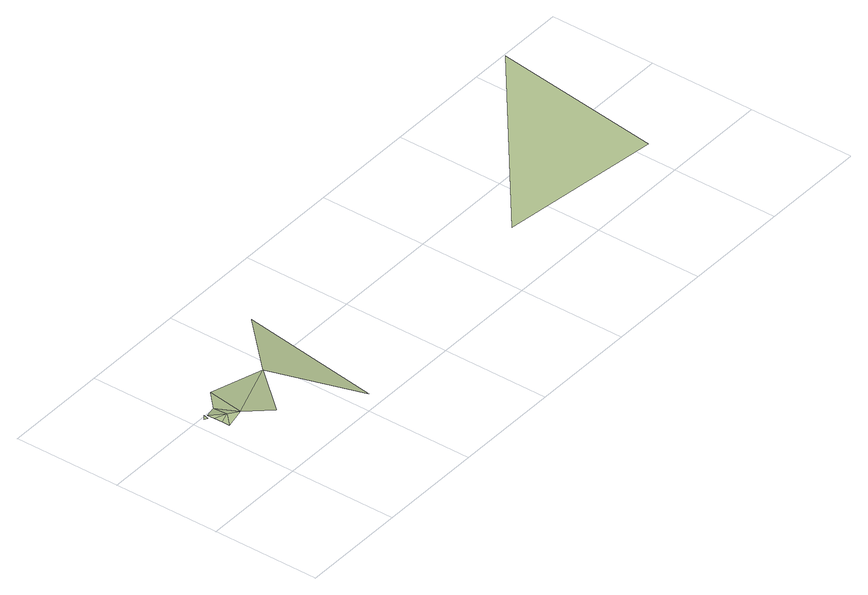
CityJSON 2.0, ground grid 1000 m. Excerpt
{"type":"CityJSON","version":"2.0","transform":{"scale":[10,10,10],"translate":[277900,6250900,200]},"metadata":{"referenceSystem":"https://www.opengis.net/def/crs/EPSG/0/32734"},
"CityObjects":{
"terrain1":{"type":"TINRelief","geometry":[{"type":"CompositeSurface","lod":"1","boundaries":[[[0,1,2]],[[3,4,5]],[[6,5,4]],[[4,7,6]],[[4,3,8]],[[7,4,9]],[[8,9,4]],[[8,10,9]],[[11,12,8]],[[12,10,8]],[[12,13,14]],[[15,16,17]]]}]}
},
"vertices":[
[6,94,14],[9,92,14],[10,97,14],[12,73,14],[23,84,14],[12,80,14],[12,88,14],[12,95,14],[32,77,14],[24,98,12],[39,113,12],[50,55,15],[87,97,13],[108,6,19],[138,148,9],[536,199,9],[358,55,12],[509,34,14]
]}
